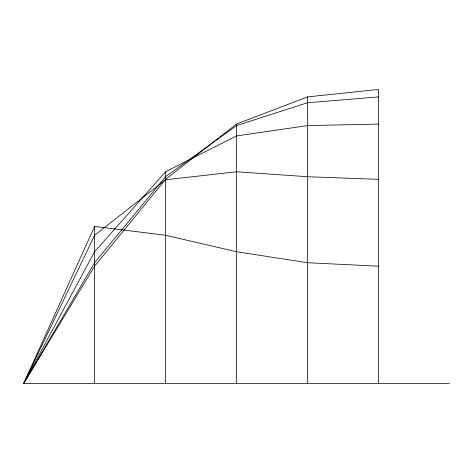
<?xml version="1.0" encoding="UTF-8"?>
<svg xmlns="http://www.w3.org/2000/svg" width="473" height="473" viewBox="0 0 473 473"><rect width="100%" height="100%" fill="white"/><g stroke="black" fill="none" stroke-linecap="round" stroke-linejoin="round"><path stroke-width="0.71" d="M378.4 266.181L307.45 262.716L236.5 251.719L165.55 235.264L94.6 226.443L23.65 383.568L449.35 383.568M378.4 124.068L307.45 125.617L236.5 135.928L165.55 171.77L94.6 251.719L23.65 383.568L94.6 266.181L165.55 179.338L236.5 124.068L307.45 96.912L378.4 89.432L378.4 383.568M378.4 96.912L307.45 102.747L236.5 125.617L165.55 176.713L94.6 262.716L23.65 383.568L94.6 235.264L165.55 179.77L236.5 171.77L307.45 176.713L378.4 179.338M307.45 96.912L307.45 383.568M236.5 124.068L236.5 383.568M165.55 171.77L165.55 383.568M94.6 226.443L94.6 383.568"/></g></svg>
